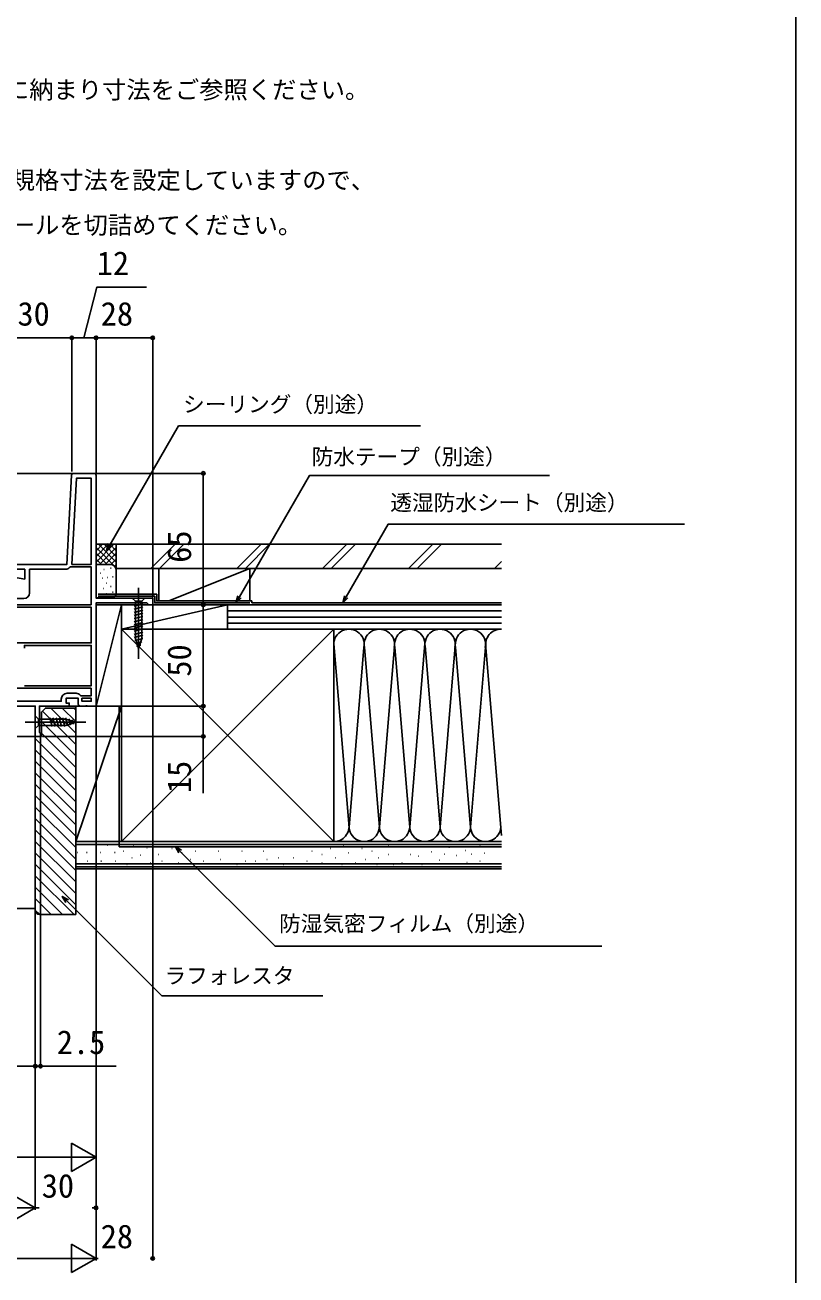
# Model space of a CAD drawing. Units: millimetres, scale not verified. Extents: x -700 to 700, y -1043 to 1036.
# Drawn here: x 319 to 700, y -538 to 80 of the extents above; entities that cross this region are included whole.
import ezdxf
from ezdxf.enums import TextEntityAlignment as Align

# ---------------------------------------------------------------- set-up
doc = ezdxf.new("R2010")
doc.units = ezdxf.units.MM
doc.header["$LTSCALE"] = 6
for name, color, linetype in [('0-1_USER1', 3, 'Continuous'), ('0-2_YKK_11', 7, 'Continuous'), ('0-4_YKK_12', 2, 'Continuous'), ('0-5_YKK_13', 4, 'Continuous'), ('0-7_YKK_D', 6, 'Continuous'), ('0-8_YKK_ZWAK', 7, 'Continuous'), ('0-9_YSS_K', 3, 'Continuous'), ('0-A_YSS_KE', 3, 'Continuous')]:
    doc.layers.add(name, color=color, linetype=linetype)
doc.styles.add('ＭＳ ゴシック', font='')
doc.styles.get('ＭＳ ゴシック').set_extended_font_data('MS Gothic')

msp = doc.modelspace()

# ---------------------------------------------------------------- linework, layer by layer
at = {"layer": '0-2_YKK_11'}
for p, q in [((343.111, -142), (353.162, -142)), ((339.862, -250.7), (344.262, -250.7))]:
    msp.add_line(p, q, dxfattribs=at)
for points in [[(313.335, -193.215), (318.962, -194.207), (318.962, -189.4), (313.605, -189.4), (312.738, -189.942), (312.162, -189.623), (312.162, -187), (339.803, -187), (342.112, -142.947)], [(354.162, -143), (354.162, -203.6), (382.162, -203.6), (382.162, -207), (380.262, -207), (379.762, -206.5), (379.262, -206), (354.162, -206), (354.162, -257), (349.92, -257), (349.737, -256.88), (349.187, -256.88), (349.004, -257), (346.362, -257)], [(321.362, -201), (321.362, -189.4), (339.027, -189.4)], [(341.238, -188.376), (341.619, -188.2), (351.762, -188.2), (351.762, -207)], [(351.762, -207), (314.562, -207), (314.562, -203.9), (318.462, -203.9)], [(318.762, -247), (351.762, -247), (351.762, -227), (318.762, -227), (318.762, -228.4)], [(345.362, -256), (345.362, -253.1), (339.362, -253.1), (339.362, -255.5), (340.962, -255.5), (340.962, -257), (326.162, -257), (326.162, -269.908), (326.412, -270.204), (326.662, -270.5), (326.662, -272), (324.162, -272), (324.162, -257), (286.162, -257), (286.162, -255.2), (288.162, -255.2), (288.162, -247), (291.462, -247)], [(351.762, -248.2), (313.362, -248.2), (313.362, -254.6), (336.962, -254.6), (336.962, -253.6)], [(346.472, -251.722), (346.854, -251.9), (351.762, -251.9), (351.762, -248.2)]]:
    msp.add_lwpolyline(points, dxfattribs=at)
for points in [[(342.207, -187), (344.439, -144.4), (351.762, -144.4), (351.762, -187)], [(314.562, -208.2), (351.762, -208.2), (351.762, -225.8), (314.562, -225.8)], [(347.162, -253.1), (351.762, -253.1), (351.762, -254.6), (347.162, -254.6)]]:
    msp.add_lwpolyline(points, close=True, dxfattribs=at)
for centre, radius, start, end in [((343.111, -143), 1, 90, 176.99997), ((353.162, -143), 1, 0.00001, 89.99999), ((339.027, -186.5), 2.9, 269.99999, 319.67978), ((318.462, -201), 2.9, 270.00001, 359.99999), ((339.862, -253.6), 2.9, 90.00001, 179.99999), ((344.262, -253.6), 2.9, 40.36099, 89.99999), ((346.362, -256), 1, 180.00001, 269.99999)]:
    msp.add_arc(centre, radius, start, end, dxfattribs=at)
at = {"layer": '0-4_YKK_12'}
for p, q in [((185.997, -142), (343.111, -142)), ((185.997, -272), (324.662, -272))]:
    msp.add_line(p, q, dxfattribs=at)
at = {"layer": '0-5_YKK_13'}
for p, q in [((378.262, -203.6), (372.062, -203.6)), ((372.062, -203.6), (373.612, -205.15)), ((375.162, -198.566), (375.162, -233.6)), ((378.262, -203.6), (376.712, -205.15)), ((373.062, -207.576), (377.262, -206.451)), ((373.062, -209.129), (377.262, -208.004)), ((373.062, -210.682), (377.262, -209.557)), ((373.612, -205.15), (373.612, -223.684)), ((376.712, -205.15), (373.612, -205.15)), ((376.712, -223.684), (376.712, -205.15)), ((373.062, -212.235), (377.262, -211.109)), ((373.062, -213.788), (377.262, -212.662)), ((373.062, -215.341), (377.262, -214.215)), ((373.062, -216.894), (377.262, -215.768)), ((373.062, -218.447), (377.262, -217.321)), ((373.062, -219.999), (377.262, -218.874)), ((373.062, -221.552), (377.262, -220.427)), ((373.062, -223.105), (377.262, -221.98)), ((373.321, -224.589), (377.262, -223.533)), ((375.162, -228.6), (373.612, -223.684)), ((373.772, -226.021), (376.808, -225.207)), ((374.224, -227.453), (376.273, -226.903)), ((375.162, -228.6), (376.712, -223.684)), ((319.162, -265), (349.162, -265)), ((324.162, -261.9), (324.162, -268.1)), ((324.162, -261.9), (325.712, -263.45)), ((339.246, -263.45), (325.712, -263.45)), ((325.712, -263.45), (325.712, -266.55)), ((332.456, -267.1), (331.33, -262.9)), ((334.009, -267.1), (332.883, -262.9)), ((335.562, -267.1), (334.436, -262.9)), ((337.114, -267.1), (335.989, -262.9)), ((338.667, -267.1), (337.542, -262.9)), ((340.151, -266.841), (339.095, -262.9)), ((344.162, -265), (339.246, -263.45)), ((344.162, -265), (339.246, -266.55)), ((341.583, -266.39), (340.769, -263.353)), ((343.015, -265.938), (342.466, -263.888)), ((324.162, -268.1), (325.712, -266.55)), ((325.712, -266.55), (339.246, -266.55))]:
    msp.add_line(p, q, dxfattribs=at)
at = {"layer": '0-7_YKK_D'}
for p, q in [((342.162, -140), (342.162, -74.002)), ((342.162, -141), (342.162, -74.002)), ((354.162, -141.002), (354.162, -74.002)), ((354.162, -142), (354.162, -74.002)), ((382.162, -203.102), (382.162, -74.002)), ((342.162, -75.002), (312.162, -75.002)), ((354.162, -75.002), (342.162, -75.002)), ((354.162, -75.002), (382.162, -75.002)), ((354.162, -142.002), (408.162, -142.002)), ((407.162, -142.002), (407.162, -207)), ((382.162, -207.5), (382.162, -531)), ((382.662, -207), (408.162, -207)), ((382.662, -207), (408.162, -207)), ((407.162, -207), (407.162, -257.002)), ((354.162, -257.5), (354.162, -531)), ((354.162, -257.5), (354.162, -481)), ((354.162, -257.5), (354.162, -531)), ((354.162, -257.503), (354.162, -506)), ((354.412, -257.002), (408.162, -257.002)), ((355.162, -257), (408.162, -257)), ((324.162, -272.5), (324.162, -506)), ((324.162, -272.5), (324.162, -506)), ((324.162, -272.5), (324.162, -436)), ((324.162, -272.5), (324.162, -436)), ((326.662, -272.5), (326.662, -436)), ((327.662, -272), (408.162, -272)), ((286.162, -435), (324.162, -435)), ((324.162, -435), (320.762, -435)), ((324.162, -435), (326.662, -435)), ((326.662, -435), (364.098, -435)), ((354.162, -480), (342.037, -473)), ((342.037, -473), (342.037, -487)), ((28.496, -480), (340.162, -480)), ((354.162, -480), (329.913, -480)), ((354.162, -480), (342.037, -487)), ((324.162, -505), (312.037, -498)), ((324.162, -505), (299.913, -505)), ((324.162, -505), (312.037, -512)), ((324.162, -505), (326.025, -505)), ((354.162, -505), (352.298, -505)), ((354.162, -530), (342.037, -523)), ((342.037, -523), (342.037, -537)), ((-311.507, -530), (340.162, -530)), ((354.162, -530), (329.913, -530)), ((354.162, -530), (342.037, -537)), ((354.162, -530), (355.162, -530)), ((382.162, -530), (381.162, -530))]:
    msp.add_line(p, q, dxfattribs=at)
for points in [[(348.162, -75.002), (354.471, -50.002), (379.107, -50.002)], [(359.357, -180.116), (361.057, -177.171), (394.922, -118.516), (514.51, -118.516)], [(423.305, -206), (425.005, -203.055), (459.694, -142.972), (578.136, -142.972)], [(476.025, -206), (477.725, -203.055), (498.458, -167.143), (644.865, -167.143)], [(361.846, -177.627), (359.357, -180.116), (360.268, -176.716)], [(425.794, -203.511), (423.305, -206), (424.216, -202.6)], [(478.514, -203.511), (476.025, -206), (476.936, -202.6)], [(407.162, -257), (407.162, -272), (407.162, -300.036)], [(395.143, -329.548), (393.383, -326.5), (396.431, -328.26)], [(393.383, -326.5), (395.787, -328.904), (442.589, -375.705), (604.149, -375.705)], [(339.248, -354.098), (337.488, -351.05), (340.536, -352.81)], [(337.488, -351.05), (339.892, -353.454), (386.694, -400.256), (466.176, -400.256)]]:
    msp.add_lwpolyline(points, dxfattribs=at)
for centre in [(342.162, -75.002), (354.162, -75.002), (354.162, -75.002), (382.162, -75.002), (407.162, -142.002), (407.162, -207), (407.162, -207), (407.162, -257), (407.162, -257.002), (407.162, -272), (324.162, -435), (324.162, -435), (326.662, -435), (354.162, -505), (382.162, -530)]:
    msp.add_circle(centre, 0.85, dxfattribs=at)
at = {"layer": '0-8_YKK_ZWAK'}
msp.add_lwpolyline([(-700, -1043), (700, -1043), (700, 997)], dxfattribs=at)
at = {"layer": '0-9_YSS_K'}
for p, q in [((364.162, -177), (354.162, -177)), ((354.162, -185.858), (363.02, -177)), ((354.162, -183.029), (360.191, -177)), ((354.162, -180.201), (357.363, -177)), ((354.162, -177.372), (354.534, -177)), ((354.162, -178.686), (364.162, -188.686)), ((355.304, -177), (364.162, -185.858)), ((355.848, -187), (364.162, -178.686)), ((358.132, -177), (364.162, -183.029)), ((360.961, -177), (364.162, -180.201)), ((363.789, -177), (364.162, -177.372)), ((364.162, -190), (364.162, -177)), ((393.272, -177), (381.272, -189)), ((397.515, -177), (385.515, -189)), ((435.698, -177), (423.698, -189)), ((439.941, -177), (427.941, -189)), ((478.125, -177), (466.125, -189)), ((482.367, -177), (470.367, -189)), ((520.551, -177), (508.551, -189)), ((524.794, -177), (512.794, -189)), ((354.162, -181.514), (359.647, -187)), ((354.162, -184.343), (356.836, -187.017)), ((358.676, -187), (364.162, -181.514)), ((361.487, -187.017), (364.162, -184.343)), ((361.162, -187), (354.162, -187)), ((356.162, -191.326), (356.362, -191.326)), ((358.019, -189.495), (358.219, -189.495)), ((361.357, -188.827), (361.557, -188.827)), ((363.367, -187.966), (364.162, -187.171)), ((364.162, -201), (364.162, -190)), ((385.162, -189), (385.162, -205)), ((385.162, -189), (430.162, -189)), ((390.162, -205), (430.162, -189)), ((430.162, -189), (430.162, -205)), ((550.978, -189), (554.495, -185.482)), ((357.351, -193.835), (357.551, -193.835)), ((359.085, -196.294), (359.285, -196.294)), ((359.688, -193.501), (359.888, -193.501)), ((362.358, -193.167), (362.558, -193.167)), ((354.462, -203.5), (361.162, -203.5)), ((357.685, -198.842), (357.885, -198.842)), ((359.354, -201.514), (359.554, -201.514)), ((361.357, -197.84), (361.557, -197.84)), ((362.358, -200.682), (362.558, -200.682)), ((354.162, -257), (366.662, -207)), ((419.162, -207), (366.662, -219)), ((430.162, -207), (385.162, -207)), ((419.162, -219), (419.162, -207)), ((554.495, -207), (419.162, -207)), ((554.495, -210), (419.162, -210)), ((554.495, -213), (419.162, -213)), ((554.495, -216), (419.162, -216)), ((366.662, -324), (471.662, -219)), ((366.662, -219), (471.662, -324)), ((419.162, -219), (554.495, -219)), ((471.662, -219), (554.495, -219)), ((471.668, -226.194), (479.004, -314.968)), ((486.504, -228.031), (479.162, -316.881)), ((494.162, -316.881), (486.82, -228.031)), ((501.552, -227.445), (494.162, -316.881)), ((501.823, -228.065), (509.162, -316.881)), ((509.162, -316.881), (516.663, -226.107)), ((516.737, -227.032), (524.162, -316.881)), ((524.162, -316.881), (531.739, -225.182)), ((531.82, -228.031), (539.162, -316.881)), ((546.679, -225.911), (539.162, -316.881)), ((546.668, -226.194), (554.495, -320.916)), ((331.793, -258), (344.162, -270.369)), ((337.45, -258), (344.162, -264.712)), ((366.662, -257), (339.162, -257)), ((343.106, -258), (344.162, -259.055)), ((344.162, -324), (344.162, -257)), ((366.662, -257), (344.162, -324)), ((366.662, -324), (366.662, -257)), ((327.162, -264.682), (344.162, -281.682)), ((327.649, -259.513), (344.162, -276.026)), ((327.162, -270.339), (344.162, -287.339)), ((324.162, -272.996), (344.162, -292.996)), ((324.162, -278.653), (344.162, -298.653)), ((324.162, -284.31), (344.162, -304.31)), ((324.162, -289.967), (344.162, -309.967)), ((324.162, -295.624), (344.162, -315.624)), ((324.162, -301.28), (344.162, -321.28)), ((324.162, -306.937), (344.162, -326.937)), ((324.162, -312.594), (344.162, -332.594)), ((324.162, -318.251), (344.162, -338.251)), ((324.162, -323.908), (344.162, -343.908)), ((366.662, -324), (344.162, -324)), ((554.495, -325.5), (344.162, -325.5)), ((359.846, -325.829), (360.046, -325.829)), ((372.643, -326.219), (372.843, -326.219)), ((379.27, -326.999), (379.47, -326.999)), ((383.361, -326.565), (383.561, -326.565)), ((391.602, -327.39), (391.802, -327.39)), ((408.085, -326.565), (408.285, -326.565)), ((420.379, -326.565), (420.579, -326.565)), ((431.093, -326.565), (431.293, -326.565)), ((444.28, -326.565), (444.48, -326.565)), ((453.345, -326.565), (453.545, -326.565)), ((469.829, -327.39), (470.029, -327.39)), ((471.662, -324), (554.495, -324)), ((476.422, -325.741), (476.622, -325.741)), ((485.488, -327.39), (485.688, -327.39)), ((498.674, -325.741), (498.874, -325.741)), ((505.268, -326.565), (505.468, -326.565)), ((515.157, -326.565), (515.357, -326.565)), ((528.545, -326.717), (528.745, -326.717)), ((543.736, -326.132), (543.936, -326.132)), ((324.162, -329.565), (344.162, -349.565)), ((344.778, -329.448), (344.978, -329.448)), ((349.525, -329.448), (349.725, -329.448)), ((356.374, -329.448), (356.574, -329.448)), ((363.354, -329.448), (363.554, -329.448)), ((367.702, -328.714), (367.902, -328.714)), ((371.822, -332.01), (372.022, -332.01)), ((376.151, -330.617), (376.351, -330.617)), ((385.009, -330.362), (385.209, -330.362)), ((396.547, -329.538), (396.747, -329.538)), ((400.668, -332.835), (400.868, -332.835)), ((403.14, -328.714), (403.34, -328.714)), ((414.61, -328.714), (414.81, -328.714)), ((415.434, -332.835), (415.634, -332.835)), ((426.148, -328.714), (426.348, -328.714)), ((436.862, -328.714), (437.062, -328.714)), ((438.511, -332.835), (438.711, -332.835)), ((444.28, -332.01), (444.48, -332.01)), ((451.697, -332.01), (451.897, -332.01)), ((460.763, -328.714), (460.963, -328.714)), ((465.708, -330.362), (465.908, -330.362)), ((472.301, -332.01), (472.501, -332.01)), ((478.894, -329.538), (479.094, -329.538)), ((487.136, -332.835), (487.336, -332.835)), ((490.433, -328.714), (490.633, -328.714)), ((493.729, -332.01), (493.929, -332.01)), ((498.674, -330.362), (498.874, -330.362)), ((509.388, -330.362), (509.588, -330.362)), ((513.509, -331.186), (513.709, -331.186)), ((519.781, -329.054), (519.981, -329.054)), ((523.871, -333.144), (524.071, -333.144)), ((526.208, -330.222), (526.408, -330.222)), ((532.051, -330.807), (532.251, -330.807)), ((536.725, -328.469), (536.925, -328.469)), ((539.646, -330.222), (539.846, -330.222)), ((546.073, -329.638), (546.273, -329.638)), ((324.162, -335.222), (344.162, -355.222)), ((554.495, -335), (344.162, -335)), ((554.495, -337.5), (344.162, -337.5)), ((349.752, -333.659), (349.952, -333.659)), ((356.602, -333.659), (356.802, -333.659)), ((360.625, -334.904), (360.825, -334.904)), ((363.581, -333.659), (363.781, -333.659)), ((369.35, -335.307), (369.55, -335.307)), ((375.962, -334.904), (376.162, -334.904)), ((380.888, -334.483), (381.088, -334.483)), ((386.657, -333.659), (386.857, -333.659)), ((394.899, -334.483), (395.099, -334.483)), ((407.261, -333.659), (407.461, -333.659)), ((423.676, -335.307), (423.876, -335.307)), ((427.797, -333.659), (427.997, -333.659)), ((432.741, -333.659), (432.942, -333.659)), ((446.752, -335.307), (446.952, -335.307)), ((458.29, -333.659), (458.49, -333.659)), ((465.708, -334.483), (465.908, -334.483)), ((475.598, -335.307), (475.798, -335.307)), ((482.191, -334.483), (482.391, -334.483)), ((492.905, -335.307), (493.105, -335.307)), ((501.147, -335.307), (501.347, -335.307)), ((505.268, -334.483), (505.468, -334.483)), ((515.157, -335.307), (515.357, -335.307)), ((537.309, -334.312), (537.509, -334.312)), ((543.736, -333.728), (543.936, -333.728)), ((324.162, -340.878), (343.283, -360)), ((324.162, -346.535), (337.626, -360)), ((185.997, -357.1), (324.162, -357.1)), ((324.162, -352.192), (331.969, -360)), ((324.162, -357.849), (326.312, -360))]:
    msp.add_line(p, q, dxfattribs=at)
for points in [[(366.662, -257), (366.662, -207), (354.162, -207), (354.162, -257)], [(419.162, -219), (419.162, -207), (366.662, -207), (366.662, -219)]]:
    msp.add_lwpolyline(points, close=True, dxfattribs=at)
for centre, radius, start, end in [((361.162, -190), 3, 360, 90), ((361.554, -200.921), 2.609, 261.34878, 358.26236), ((479.162, -226.5), 7.5, 348.21668, 191.78379), ((494.162, -226.5), 7.5, 348.21668, 191.78379), ((509.162, -226.5), 7.5, 348.21668, 191.78379), ((524.162, -226.5), 7.5, 348.21644, 191.78379), ((539.162, -226.5), 7.5, 348.21668, 191.78356), ((554.162, -226.5), 7.5, 87.45162, 191.78379), ((471.662, -316.5), 7.5, 270, 11.78353), ((486.662, -316.5), 7.5, 168.21646, 11.78353), ((501.662, -316.5), 7.5, 168.21646, 11.78353), ((516.662, -316.5), 7.5, 168.21646, 11.78353), ((531.662, -316.5), 7.5, 168.21646, 11.78364), ((546.662, -316.5), 7.5, 168.21646, 357.66424)]:
    msp.add_arc(centre, radius, start, end, dxfattribs=at)
at = {"layer": '0-A_YSS_KE'}
for p, q in [((554.495, -189), (364.162, -189)), ((384.162, -201.65), (355.162, -201.65)), ((383.162, -202.65), (355.162, -202.65)), ((431.162, -205), (431.162, -206)), ((431.162, -206), (554.495, -206)), ((471.662, -232.964), (471.662, -219)), ((471.662, -324), (471.662, -226.5)), ((365.662, -257), (365.662, -326.5)), ((554.495, -324), (344.162, -324)), ((344.162, -336.5), (344.162, -324)), ((365.662, -326.5), (554.495, -326.5)), ((554.495, -336.5), (344.162, -336.5))]:
    msp.add_line(p, q, dxfattribs=at)
for points in [[(554.495, -177), (364.162, -177), (364.162, -189)], [(383.162, -202.65), (383.162, -206), (430.162, -206)], [(384.162, -201.65), (384.162, -205), (431.162, -205)], [(471.662, -219), (366.662, -219), (366.662, -324), (471.662, -324)], [(324.162, -358), (324.162, -272), (327.162, -272), (327.162, -260), (329.162, -258), (344.162, -258)], [(344.162, -258), (344.162, -360), (326.162, -360)]]:
    msp.add_lwpolyline(points, dxfattribs=at)
msp.add_arc((326.162, -358), 2, 180.00001, 269.99999, dxfattribs=at)

# ---------------------------------------------------------------- texts
at = {"layer": '0-1_USER1', "style": 'ＭＳ ゴシック'}
for s, p in [('・内装および額縁が干渉しないように納まり寸法をご参照ください。', (117.136, 40.591)), ('\u3000内部に額縁などがつかない状態で規格寸法を設定していますので、', (120, -4.114)), ('\u3000額縁などを取付ける場合はたてレールを切詰めてください。', (120, -26.295))]:
    msp.add_text(s, height=8.798, dxfattribs=at).set_placement(p, align=Align.BOTTOM_LEFT)
at = {"layer": '0-7_YKK_D', "style": 'ＭＳ ゴシック'}
for s, height, p in [('12', 11.73, (354.516, -47.502)), ('30', 11.73, (315.344, -72.502)), ('28', 11.73, (356.481, -72.502)), ('シーリング（別途）', 7.845, (397.168, -114.115)), ('防水テープ（別途）', 7.845, (460.675, -140.055)), ('透湿防水シート（別途）', 7.845, (499.551, -162.696)), ('防湿気密フィルム（別途）', 7.845, (444.622, -370.762)), ('ラフォレスタ', 7.845, (387.989, -396.535)), ('2.5', 11.73, (334.78, -432.5)), ('30', 11.73, (327.344, -503.5)), ('28', 11.73, (356.48, -528.5))]:
    msp.add_text(s, height=height, dxfattribs=at).set_placement(p, align=Align.BOTTOM_LEFT)
for s, p in [('65', (404.662, -186.183)), ('50', (404.662, -242.458)), ('15', (404.662, -299.991))]:
    msp.add_text(s, height=11.73, rotation=90, dxfattribs=at).set_placement(p, align=Align.BOTTOM_LEFT)

doc.saveas('drawing.dxf')
